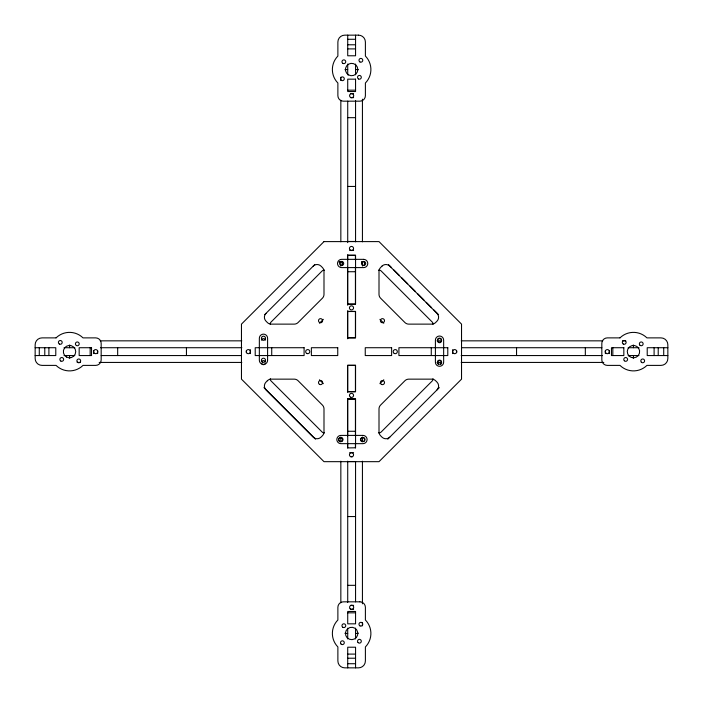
<?xml version="1.0" encoding="UTF-8"?>
<svg xmlns="http://www.w3.org/2000/svg" width="703" height="703" viewBox="0 0 703 703"><rect width="100%" height="100%" fill="white"/><g stroke="black" fill="none" stroke-linecap="round" stroke-linejoin="round"><path stroke-width="1.05" d="M264.723 314.628L314.768 264.583M319.487 323.213L323.354 319.347M379.919 383.653L383.794 379.787M387.74 439.19L439.322 387.599M347.721 39.28L355.56 39.28M347.721 44.781L355.56 44.781M347.721 48.902L355.56 48.902M347.721 69.535L346.342 69.535A5.501 5.501 0 0 0 344.918 69.72M355.56 69.535L356.931 69.535A5.501 5.501 0 0 1 358.354 69.72M347.721 90.169L355.56 90.169M350.656 93.675L353.6 93.675M350.656 97.664L353.6 97.664M347.721 117.673L355.56 117.673M347.721 186.444L355.56 186.444M347.721 241.463L355.56 241.463M349.681 250.338L353.6 250.338M347.721 255.215L355.56 255.215L355.56 304.091L347.721 304.091M347.721 271.727L355.56 271.727M347.721 311.376L355.56 311.376L355.56 337.748L347.721 337.748M100.274 340.841L241.823 340.841M437.038 340.841L441.431 340.841M461.177 340.841L602.726 340.841M622.48 340.841L625.767 340.841M35.15 347.721L55.783 347.721L55.783 355.56L35.15 355.56M64.035 347.721L74.843 347.721M100.564 347.721L241.858 347.721M461.476 347.721L601.847 347.721M628.157 347.721L638.965 347.721M667.85 347.721L647.217 347.721L647.217 355.56L667.85 355.56M64.035 355.56L74.843 355.56M101.153 355.56L241.524 355.56M461.142 355.56L602.436 355.56M628.157 355.56L638.965 355.56M77.233 362.432L80.52 362.432M99.176 362.432L241.823 362.432M437.038 362.432L441.431 362.432M461.177 362.432L603.824 362.432M347.721 391.624L355.56 391.624L355.56 365.252L347.721 365.252L347.721 392.344M347.721 398.909L355.56 398.909L355.56 447.785L347.581 447.916L347.581 443.575M347.721 431.273L355.56 431.273M349.681 452.662L353.6 452.662M350.656 456.651L352.616 456.651M347.721 461.537L355.56 461.537M347.721 516.556L355.56 516.556M347.721 585.327L355.56 585.327M350.656 605.336L353.6 605.336M350.656 609.325L353.6 609.325M347.721 612.831L355.56 612.831M347.721 633.465L346.342 633.465A5.501 5.501 0 0 1 344.918 633.28M355.56 633.465L356.931 633.465A5.501 5.501 0 0 0 358.354 633.28M347.721 654.098L355.56 654.098M347.721 658.219L355.56 658.219M347.721 663.72L355.56 663.72M388.513 264.583L391.589 267.658M393.9 269.97L399.286 275.365M401.598 277.667L407.758 283.827M410.069 286.139L415.455 291.534M417.767 293.836L423.927 299.996M426.238 302.308L431.624 307.703M433.936 310.005L438.558 314.628M379.919 319.347L383.794 323.213M319.487 379.787L323.354 383.653M263.95 387.599L315.533 439.19M663.72 347.721L663.72 355.56M658.219 347.721L658.219 355.56M654.098 347.721L654.098 355.56M633.465 347.721L633.465 346.342A5.501 5.501 0 0 0 633.28 344.918M633.465 355.56L633.465 356.931A5.501 5.501 0 0 1 633.28 358.354M612.831 347.721L612.831 355.56M609.325 350.656L609.325 353.6M605.336 350.656L605.336 353.6M585.327 347.721L585.327 355.56M516.556 347.721L516.556 355.56M456.651 350.656L456.651 352.616M452.662 349.681L452.662 353.6M443.655 355.56L443.655 340.164A4.13 4.13 0 0 0 439.524 336.034A4.13 4.13 0 0 0 435.403 340.164L435.403 355.56M443.655 355.885L443.655 362.168A4.13 4.13 0 0 1 439.524 366.298A4.13 4.13 0 0 1 435.403 362.168L435.403 355.885M431.273 347.721L431.273 355.56M362.432 99.176L362.432 241.823M362.432 261.569L362.432 265.962M362.432 437.038L362.432 441.431M362.432 461.177L362.432 603.824M362.432 622.48L362.432 625.767M355.56 35.15L355.56 55.783L347.721 55.783L347.721 35.15M355.56 64.035L355.56 74.843M355.56 100.564L355.56 241.858M355.56 461.476L355.56 601.847M355.56 628.157L355.56 638.965M355.56 667.85L355.56 647.217L347.721 647.217L347.721 667.85M355.419 259.697L355.419 255.356L347.581 255.356L347.581 259.697M355.419 267.307L355.419 304.223L347.581 304.223L347.581 267.307M355.419 435.974L355.419 399.049L347.581 399.049L347.581 435.974M355.419 443.575L355.419 447.916M347.721 64.035L347.721 74.843M347.721 101.153L347.721 242.623M347.721 254.706L347.721 305.251M347.721 310.656L347.721 338.784M347.721 398.838L347.721 447.96M347.721 461.142L347.721 602.436M347.721 628.157L347.721 638.965M340.841 77.233L340.841 80.52M340.841 100.274L340.841 241.823M340.841 261.569L340.841 265.962M340.841 437.038L340.841 441.431M340.841 461.177L340.841 602.726M271.727 347.721L271.727 355.56M250.338 349.681L250.338 353.6M246.349 350.656L246.349 352.616M186.444 347.721L186.444 355.56M117.673 347.721L117.673 355.56M97.664 350.656L97.664 353.6M93.675 350.656L93.675 353.6M90.169 347.721L90.169 355.56M69.535 347.721L69.535 346.342A5.501 5.501 0 0 1 69.72 344.918M69.535 355.56L69.535 356.931A5.501 5.501 0 0 0 69.72 358.354M48.902 347.721L48.902 355.56M44.781 347.721L44.781 355.56M39.28 347.721L39.28 355.56M438.066 342.089A2.065 2.065 0 0 1 438.066 339.171A2.065 2.065 0 0 1 440.983 339.171A2.065 2.065 0 0 1 440.983 342.089M440.561 342.423A2.065 2.065 0 0 1 438.496 342.423M361.474 261.824A2.065 2.065 0 0 1 364.497 263.071A2.065 2.065 0 0 1 362.502 265.672M339.962 261.613A2.065 2.065 0 0 1 342.546 263.344A2.065 2.065 0 0 1 340.498 265.672M339.039 262.149A2.065 2.065 0 0 1 339.461 261.824M261.481 340.103A2.065 2.065 0 0 1 265.462 340.103M265.259 363.671A2.065 2.065 0 0 1 261.481 363.179M261.683 361.606A2.065 2.065 0 0 1 265.462 362.107M338.503 439.129A2.065 2.065 0 0 1 341.676 437.978A2.065 2.065 0 0 1 341.676 441.352A2.065 2.065 0 0 1 338.503 440.201M360.507 440.201A2.065 2.065 0 0 1 362.686 437.609A2.065 2.065 0 0 1 364.374 440.535A2.065 2.065 0 0 1 361.043 441.124M438.496 364.426A2.065 2.065 0 0 1 437.741 361.606A2.065 2.065 0 0 1 440.561 360.85A2.065 2.065 0 0 1 441.317 363.671M440.983 364.101A2.065 2.065 0 0 1 440.561 364.426M389.778 437.152A5.501 5.501 0 0 1 381.993 437.152L380.622 435.772A5.501 5.501 0 0 1 379.005 431.888L379.005 408.935A5.501 5.501 0 0 1 380.622 405.042L404.902 380.754A5.501 5.501 0 0 1 408.795 379.145L431.747 379.145A5.501 5.501 0 0 1 435.64 380.754L437.011 382.133A5.501 5.501 0 0 1 437.011 389.91M265.989 313.362A5.501 5.501 0 0 0 265.989 321.139L267.36 322.519A5.501 5.501 0 0 0 271.253 324.127L294.206 324.127A5.501 5.501 0 0 0 298.098 322.519L322.378 298.23A5.501 5.501 0 0 0 323.995 294.337L323.995 271.393A5.501 5.501 0 0 0 322.378 267.5L321.007 266.121A5.501 5.501 0 0 0 313.222 266.121M270.277 378.653A2.75 2.75 0 0 0 271.059 380.956L322.185 432.081A2.75 2.75 0 0 0 324.487 432.863M324.487 270.137A2.75 2.75 0 0 0 322.185 270.919L271.059 322.044A2.75 2.75 0 0 0 270.277 324.347M433.004 324.347A2.75 2.75 0 0 0 432.222 322.044L381.088 270.919A2.75 2.75 0 0 0 378.434 270.207M378.434 432.793A2.75 2.75 0 0 0 381.088 432.081L432.222 380.956A2.75 2.75 0 0 0 433.004 378.653M323.995 241.604L241.463 324.127L241.463 379.145L323.995 461.669L379.005 461.669L461.537 379.145L461.537 324.127L379.005 241.604L323.995 241.604M267.36 380.754L265.989 382.133A5.501 5.501 0 0 0 265.989 389.91L313.222 437.152A5.501 5.501 0 0 0 321.007 437.152L322.378 435.772A5.501 5.501 0 0 0 323.995 431.888L323.995 408.935A5.501 5.501 0 0 0 322.378 405.042L298.098 380.754A5.501 5.501 0 0 0 294.206 379.145L271.253 379.145A5.501 5.501 0 0 0 267.36 380.754M381.993 266.121L380.622 267.5A5.501 5.501 0 0 0 379.005 271.393L379.005 294.337A5.501 5.501 0 0 0 380.622 298.23L404.902 322.519A5.501 5.501 0 0 0 408.795 324.127L431.747 324.127A5.501 5.501 0 0 0 435.64 322.519L437.011 321.139A5.501 5.501 0 0 0 437.011 313.362L389.778 266.121A5.501 5.501 0 0 0 381.993 266.121M358.512 35.15L344.76 35.15A6.881 6.881 0 0 0 337.879 42.031L337.879 56.055A19.253 19.253 0 0 0 337.879 83.016L337.879 95.67A5.501 5.501 0 0 0 343.389 101.17L359.892 101.17A5.501 5.501 0 0 0 365.393 95.67L365.393 83.016A19.253 19.253 0 0 0 365.393 56.055L365.393 42.031A6.881 6.881 0 0 0 358.512 35.15M355.56 79.167L347.721 79.167L347.721 91.539L355.56 91.539L355.56 79.167M363.644 259.345L341.632 259.345A4.13 4.13 0 0 0 337.51 263.476A4.13 4.13 0 0 0 341.632 267.597L363.644 267.597A4.13 4.13 0 0 0 367.766 263.476A4.13 4.13 0 0 0 363.644 259.345M355.419 311.517L347.581 311.517L347.581 337.879L355.419 337.879L355.419 311.517M56.055 337.879L42.031 337.879A6.881 6.881 0 0 0 35.15 344.76L35.15 358.512A6.881 6.881 0 0 0 42.031 365.393L56.055 365.393A19.253 19.253 0 0 0 83.016 365.393L95.67 365.393A5.501 5.501 0 0 0 101.17 359.892L101.17 343.389A5.501 5.501 0 0 0 95.67 337.879L83.016 337.879A19.253 19.253 0 0 0 56.055 337.879M619.984 337.879L607.33 337.879A5.501 5.501 0 0 0 601.83 343.389L601.83 359.892A5.501 5.501 0 0 0 607.33 365.393L619.984 365.393A19.253 19.253 0 0 0 646.945 365.393L660.969 365.393A6.881 6.881 0 0 0 667.85 358.512L667.85 344.76A6.881 6.881 0 0 0 660.969 337.879L646.945 337.879A19.253 19.253 0 0 0 619.984 337.879M91.539 347.721L79.167 347.721L79.167 355.56L91.539 355.56L91.539 347.721M304.091 347.721L255.215 347.721L255.215 355.56L304.091 355.56L304.091 347.721M337.748 347.721L311.376 347.721L311.376 355.56L337.748 355.56L337.748 347.721M391.624 347.721L365.252 347.721L365.252 355.56L391.624 355.56L391.624 347.721M447.785 347.721L398.909 347.721L398.909 355.56L447.785 355.56L447.785 347.721M623.833 347.721L611.461 347.721L611.461 355.56L623.833 355.56L623.833 347.721M355.419 365.393L347.581 365.393L347.581 391.756L355.419 391.756L355.419 365.393M362.959 435.403L340.955 435.403A4.13 4.13 0 0 0 336.825 439.524A4.13 4.13 0 0 0 340.955 443.655L362.959 443.655A4.13 4.13 0 0 0 367.089 439.524A4.13 4.13 0 0 0 362.959 435.403M359.892 601.83L343.389 601.83A5.501 5.501 0 0 0 337.879 607.33L337.879 619.984A19.253 19.253 0 0 0 337.879 646.945L337.879 660.969A6.881 6.881 0 0 0 344.76 667.85L358.512 667.85A6.881 6.881 0 0 0 365.393 660.969L365.393 646.945A19.253 19.253 0 0 0 365.393 619.984L365.393 607.33A5.501 5.501 0 0 0 359.892 601.83M355.56 611.461L347.721 611.461L347.721 623.833L355.56 623.833L355.56 611.461M267.597 360.27L267.597 338.257A4.13 4.13 0 0 0 263.476 334.136A4.13 4.13 0 0 0 259.345 338.257L259.345 360.27A4.13 4.13 0 0 0 263.476 364.391A4.13 4.13 0 0 0 267.597 360.27M438.496 363.961A2.065 2.065 0 0 0 441.589 362.168A2.065 2.065 0 0 0 438.496 360.384A2.065 2.065 0 0 0 438.496 363.961M438.066 341.623A2.065 2.065 0 0 0 441.519 340.7A2.065 2.065 0 0 0 438.997 338.169A2.065 2.065 0 0 0 438.066 341.623M262.439 362.054A2.065 2.065 0 0 0 265.532 360.27A2.065 2.065 0 0 0 262.439 358.477A2.065 2.065 0 0 0 262.439 362.054M262.017 339.716A2.065 2.065 0 0 0 265.462 338.793A2.065 2.065 0 0 0 262.94 336.262A2.065 2.065 0 0 0 262.017 339.716M339.918 441.317A2.065 2.065 0 0 0 343.011 439.524A2.065 2.065 0 0 0 339.918 437.741A2.065 2.065 0 0 0 339.918 441.317M361.931 441.317A2.065 2.065 0 0 0 365.024 439.524A2.065 2.065 0 0 0 361.931 437.741A2.065 2.065 0 0 0 361.931 441.317M347.264 637.841A6.186 6.186 0 0 0 357.616 635.064A6.186 6.186 0 0 0 350.032 627.489A6.186 6.186 0 0 0 347.264 637.841M350.182 608.789A2.065 2.065 0 0 0 353.627 607.867A2.065 2.065 0 0 0 351.105 605.336A2.065 2.065 0 0 0 350.182 608.789M359.927 625.863A1.889 1.889 0 0 0 362.766 624.229A1.889 1.889 0 0 0 359.927 622.586A1.889 1.889 0 0 0 359.927 625.863M342.915 627.322A1.889 1.889 0 0 0 345.744 625.688A1.889 1.889 0 0 0 342.915 624.044A1.889 1.889 0 0 0 342.915 627.322M341.06 644.045A1.889 1.889 0 0 0 344.224 643.192A1.889 1.889 0 0 0 341.913 640.881A1.889 1.889 0 0 0 341.06 644.045M358.082 642.586A1.889 1.889 0 0 0 361.245 641.734A1.889 1.889 0 0 0 358.925 639.414A1.889 1.889 0 0 0 358.082 642.586M348.539 74.896A6.186 6.186 0 0 0 357.827 69.535A6.186 6.186 0 0 0 348.539 64.175A6.186 6.186 0 0 0 348.539 74.896M350.604 97.453A2.065 2.065 0 0 0 353.697 95.67A2.065 2.065 0 0 0 350.604 93.886A2.065 2.065 0 0 0 350.604 97.453M341.456 80.414A1.889 1.889 0 0 0 344.285 78.771A1.889 1.889 0 0 0 341.456 77.137A1.889 1.889 0 0 0 341.456 80.414M358.468 78.956A1.889 1.889 0 0 0 361.307 77.312A1.889 1.889 0 0 0 358.468 75.678A1.889 1.889 0 0 0 358.468 78.956M359.927 61.934A1.889 1.889 0 0 0 362.766 60.3A1.889 1.889 0 0 0 359.927 58.657A1.889 1.889 0 0 0 359.927 61.934M342.915 63.393A1.889 1.889 0 0 0 345.744 61.759A1.889 1.889 0 0 0 342.915 60.115A1.889 1.889 0 0 0 342.915 63.393M66.442 357.001A6.186 6.186 0 0 0 75.722 351.641A6.186 6.186 0 0 0 66.442 346.28A6.186 6.186 0 0 0 66.442 357.001M94.641 353.424A2.065 2.065 0 0 0 97.735 351.641A2.065 2.065 0 0 0 94.641 349.848A2.065 2.065 0 0 0 94.641 353.424M77.435 362.212A1.889 1.889 0 0 0 80.599 361.368A1.889 1.889 0 0 0 78.288 359.048A1.889 1.889 0 0 0 77.435 362.212M76.372 345.498A1.889 1.889 0 0 0 79.211 343.855A1.889 1.889 0 0 0 76.372 342.22A1.889 1.889 0 0 0 76.372 345.498M59.351 344.039A1.889 1.889 0 0 0 62.189 342.396A1.889 1.889 0 0 0 59.351 340.762A1.889 1.889 0 0 0 59.351 344.039M60.81 361.052A1.889 1.889 0 0 0 63.648 359.418A1.889 1.889 0 0 0 60.81 357.783A1.889 1.889 0 0 0 60.81 361.052M319.522 322.475A2.065 2.065 0 0 0 322.615 320.691A2.065 2.065 0 0 0 319.522 318.907A2.065 2.065 0 0 0 319.522 322.475M319.522 384.374A2.065 2.065 0 0 0 322.615 382.581A2.065 2.065 0 0 0 319.522 380.798A2.065 2.065 0 0 0 319.522 384.374M394.234 353.424A2.065 2.065 0 0 0 397.327 351.641A2.065 2.065 0 0 0 394.234 349.848A2.065 2.065 0 0 0 394.234 353.424M381.413 322.475A2.065 2.065 0 0 0 384.515 320.691A2.065 2.065 0 0 0 381.413 318.907A2.065 2.065 0 0 0 381.413 322.475M381.413 384.374A2.065 2.065 0 0 0 384.515 382.581A2.065 2.065 0 0 0 381.413 380.798A2.065 2.065 0 0 0 381.413 384.374M350.472 397.186A2.065 2.065 0 0 0 353.565 395.402A2.065 2.065 0 0 0 350.472 393.618A2.065 2.065 0 0 0 350.472 397.186M306.701 353.424A2.065 2.065 0 0 0 309.795 351.641A2.065 2.065 0 0 0 306.701 349.848A2.065 2.065 0 0 0 306.701 353.424M350.472 309.654A2.065 2.065 0 0 0 353.565 307.87A2.065 2.065 0 0 0 350.472 306.086A2.065 2.065 0 0 0 350.472 309.654M453.628 353.424A2.065 2.065 0 0 0 456.722 351.641A2.065 2.065 0 0 0 453.628 349.848A2.065 2.065 0 0 0 453.628 353.424M247.307 353.424A2.065 2.065 0 0 0 250.409 351.641A2.065 2.065 0 0 0 247.307 349.848A2.065 2.065 0 0 0 247.307 353.424M350.472 456.581A2.065 2.065 0 0 0 353.565 454.797A2.065 2.065 0 0 0 350.472 453.004A2.065 2.065 0 0 0 350.472 456.581M350.472 250.268A2.065 2.065 0 0 0 353.565 248.484A2.065 2.065 0 0 0 350.472 246.691A2.065 2.065 0 0 0 350.472 250.268M629.088 356.017A6.186 6.186 0 0 0 639.44 353.24A6.186 6.186 0 0 0 631.865 345.656A6.186 6.186 0 0 0 629.088 356.017M605.872 353.099A2.065 2.065 0 0 0 609.325 352.168A2.065 2.065 0 0 0 606.794 349.646A2.065 2.065 0 0 0 605.872 353.099M623.28 344.039A1.889 1.889 0 0 0 626.118 342.396A1.889 1.889 0 0 0 623.28 340.762A1.889 1.889 0 0 0 623.28 344.039M624.343 360.753A1.889 1.889 0 0 0 627.507 359.91A1.889 1.889 0 0 0 625.195 357.59A1.889 1.889 0 0 0 624.343 360.753M641.364 362.212A1.889 1.889 0 0 0 644.528 361.368A1.889 1.889 0 0 0 642.217 359.048A1.889 1.889 0 0 0 641.364 362.212M639.906 345.191A1.889 1.889 0 0 0 643.069 344.347A1.889 1.889 0 0 0 640.758 342.027A1.889 1.889 0 0 0 639.906 345.191M340.604 265.259A2.065 2.065 0 0 0 343.697 263.476A2.065 2.065 0 0 0 340.604 261.683A2.065 2.065 0 0 0 340.604 265.259M362.607 265.259A2.065 2.065 0 0 0 365.701 263.476A2.065 2.065 0 0 0 362.607 261.683A2.065 2.065 0 0 0 362.607 265.259"/></g></svg>
